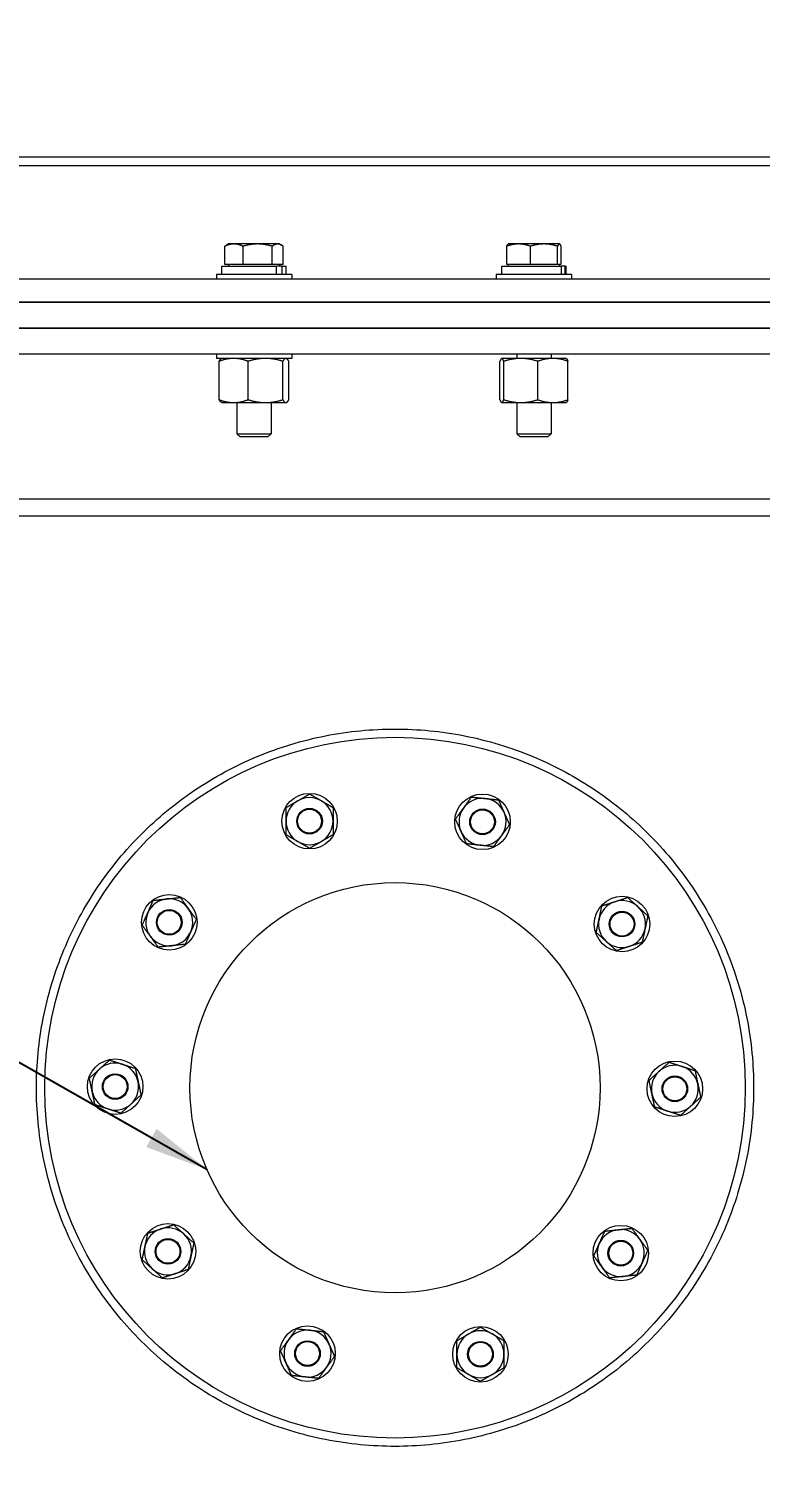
# Model space of a CAD drawing. Header units: inches. Extents: x 12 to 318, y 5 to 204.
# Drawn here: x 139.04 to 149.73, y 74.44 to 95.55 of the extents above; entities that cross this region are included whole.
import ezdxf

# ---------------------------------------------------------------- set-up
doc = ezdxf.new("R2010")
doc.units = ezdxf.units.IN
doc.header["$LTSCALE"] = 9.5
doc.header["$MEASUREMENT"] = 0
for name, color, linetype, lineweight in [('Dimension', 7, 'Continuous', 25), ('Symbol (ANSI)', 7, 'Continuous', 25), ('Visible', 7, 'Continuous', 18)]:
    doc.layers.add(name, color=color, linetype=linetype, lineweight=lineweight)
doc.styles.add('MEMCOR Medium', font='arial.ttf')
doc.styles.add('Standard D-E', font='arial.ttf')
doc.dimstyles.new('Default (ANSI)$7', dxfattribs={"dimscale": 9.5, "dimtxt": 0.15, "dimasz": 0.098425, "dimexe": 0.125, "dimexo": 0.0625, "dimgap": 0.031496, "dimtad": 0, "dimtih": 1, "dimtoh": 1, "dimdec": 4, "dimrnd": 1e-08, "dimzin": 3, "dimdsep": 46, "dimlunit": 5, "dimtxsty": 'MEMCOR Medium', "dimcen": 0.09, "dimdle": 0.393701, "dimclrd": 256, "dimclre": 256, "dimclrt": 256, "dimadec": 0, "dimazin": 1, "dimtfac": 0.8, "dimtofl": 0, "dimtmove": 0, "dimatfit": 3, "dimfxl": 1, "dimfrac": 1, "dimtolj": 1, "dimtzin": 4, "dimlwd": -1, "dimlwe": -1, "dimarcsym": 0})
doc.dimstyles.new('in [mm] D-E NeptuneBenson', dxfattribs={"dimscale": 9.5, "dimtxt": 0.15, "dimasz": 0.098425, "dimexe": 0.125, "dimexo": 0.063, "dimgap": 0.031496, "dimtad": 0, "dimtih": 1, "dimtoh": 1, "dimdec": 4, "dimrnd": 1e-08, "dimzin": 3, "dimdsep": 46, "dimlunit": 5, "dimtxsty": 'Standard D-E', "dimcen": 0.09, "dimdle": 0.393701, "dimclrd": 256, "dimclre": 256, "dimclrt": 256, "dimadec": 1, "dimazin": 1, "dimtfac": 1, "dimtofl": 0, "dimtmove": 0, "dimatfit": 3, "dimfxl": 1, "dimfrac": 1, "dimtolj": 1, "dimtzin": 4, "dimlwd": -1, "dimlwe": -1, "dimarcsym": 0})

# ---------------------------------------------------------------- blocks, each defined once
blk = doc.blocks.new('*D27')
at = {"layer": 'Defpoints', "color": 0, "transparency": 16777216}
for p in [(144.797, 108.337), (183.91, 108.337), (159.202, 28.059)]:
    blk.add_point(p, dxfattribs=at)
at = {"layer": 'Dimension', "transparency": 16777216}
for p, q in [((145.396, 108.337), (185.098, 108.337)), ((183.91, 107.402), (183.91, 71.15)), ((183.91, 28.994), (183.91, 65.247)), ((159.801, 28.059), (185.098, 28.059))]:
    blk.add_line(p, q, dxfattribs=at)
for points in [[(183.754, 107.402), (184.066, 107.402), (183.91, 108.337)], [(183.754, 28.994), (184.066, 28.994), (183.91, 28.059)]]:
    blk.add_solid(points, dxfattribs=at)
at = {"layer": 'Dimension', "transparency": 16777216, "char_height": 1.425, "attachment_point": 5, "style": 'Standard D-E'}
for s, insert in [('\\A1; 80{\\H1x;\\S1#4;} in', (183.91, 69.938)), ('\\A1;[2039.1 mm]', (183.91, 66.986))]:
    blk.add_mtext(s, dxfattribs=dict(at, insert=insert))

msp = doc.modelspace()

# ---------------------------------------------------------------- linework, layer by layer
at = {"layer": 'Visible'}
for p, q in [((132.926563, 93.674365), (144.377257, 93.674365)), ((132.931201, 93.549365), (158.662257, 93.549365)), ((144.377257, 93.674365), (158.377257, 93.674365)), ((141.900985, 92.102361), (141.900985, 92.366867)), ((141.954627, 92.400361), (141.925595, 92.383599)), ((142.034718, 92.400361), (141.954627, 92.400361)), ((142.382773, 92.400361), (142.034718, 92.400361)), ((142.168452, 92.102361), (142.168452, 92.366867)), ((142.677682, 92.400361), (142.382773, 92.400361)), ((142.597094, 92.102361), (142.597094, 92.366867)), ((142.704627, 92.400361), (142.677682, 92.400361)), ((142.704627, 92.400361), (142.733659, 92.383599)), ((142.758269, 92.102361), (142.758269, 92.366867)), ((146.026733, 92.102361), (146.026733, 92.366867)), ((146.049886, 92.400361), (146.047188, 92.398803)), ((146.199977, 92.400361), (146.049886, 92.400361)), ((146.572299, 92.400361), (146.199977, 92.400361)), ((146.373222, 92.102361), (146.373222, 92.366867)), ((146.797208, 92.400361), (146.572299, 92.400361)), ((146.771375, 92.102361), (146.771375, 92.366867)), ((146.799886, 92.400361), (146.797208, 92.400361)), ((146.799886, 92.400361), (146.802585, 92.398803)), ((146.82304, 92.102361), (146.82304, 92.366867)), ((141.858276, 92.077357), (142.658672, 92.077357)), ((141.858276, 91.952357), (141.858276, 92.077357)), ((142.034718, 92.102361), (141.900985, 92.102361)), ((141.954627, 92.102361), (141.954627, 92.077357)), ((142.168452, 92.102361), (142.034718, 92.102361)), ((142.382773, 92.102361), (142.168452, 92.102361)), ((142.597094, 92.102361), (142.382773, 92.102361)), ((142.677682, 92.102361), (142.597094, 92.102361)), ((142.658672, 91.952357), (142.658672, 92.077357)), ((142.658672, 92.077357), (142.663638, 92.077357)), ((142.741138, 92.077357), (142.663638, 92.077357)), ((142.758269, 92.102361), (142.677682, 92.102361)), ((142.704627, 92.102361), (142.704627, 92.077357)), ((142.741138, 91.952357), (142.741138, 92.077357)), ((142.741138, 92.077357), (142.800978, 92.077357)), ((142.800978, 91.952357), (142.800978, 92.077357)), ((145.953535, 92.077357), (146.830069, 92.077357)), ((145.953535, 91.952357), (145.953535, 92.077357)), ((146.199977, 92.102361), (146.026733, 92.102361)), ((146.049886, 92.102361), (146.049886, 92.077357)), ((146.373222, 92.102361), (146.199977, 92.102361)), ((146.572299, 92.102361), (146.373222, 92.102361)), ((146.771375, 92.102361), (146.572299, 92.102361)), ((146.797208, 92.102361), (146.771375, 92.102361)), ((146.82304, 92.102361), (146.797208, 92.102361)), ((146.799886, 92.102361), (146.799886, 92.077357)), ((146.881865, 92.077357), (146.830069, 92.077357)), ((146.830069, 91.952357), (146.830069, 92.077357)), ((146.881865, 91.952357), (146.881865, 92.077357)), ((146.881865, 92.077357), (146.896238, 92.077357)), ((146.896238, 91.952357), (146.896238, 92.077357)), ((132.475715, 91.889365), (160.782257, 91.889365)), ((142.880808, 91.952357), (141.778446, 91.952357)), ((141.778446, 91.952357), (141.778446, 91.889365)), ((142.880808, 91.952357), (142.880808, 91.889365)), ((146.976068, 91.952357), (145.873705, 91.952357)), ((145.873705, 91.952357), (145.873705, 91.889365)), ((146.976068, 91.952357), (146.976068, 91.889365)), ((132.287012, 91.549365), (160.907257, 91.549365)), ((160.907257, 91.549365), (132.287012, 91.549365)), ((160.907257, 91.169365), (132.287012, 91.169365)), ((132.287012, 91.169365), (160.907257, 91.169365)), ((160.782257, 90.789365), (132.287012, 90.789365)), ((141.778446, 90.789365), (141.778446, 90.726373)), ((142.880808, 90.789365), (142.880808, 90.726373)), ((146.174886, 90.789365), (146.174886, 90.726373)), ((146.674886, 90.789365), (146.674886, 90.726373)), ((142.880808, 90.726373), (141.778446, 90.726373)), ((141.819842, 90.1229), (141.819842, 90.684176)), ((141.857186, 90.726373), (141.851105, 90.722861)), ((142.242931, 90.1229), (142.242931, 90.684176)), ((142.752716, 90.1229), (142.752716, 90.684176)), ((142.802068, 90.726373), (142.80815, 90.722861)), ((142.839412, 90.1229), (142.839412, 90.684176)), ((145.927083, 90.1229), (145.927083, 90.684176)), ((145.952446, 90.726373), (145.949967, 90.724942)), ((145.954911, 90.726373), (145.952446, 90.726373)), ((146.231641, 90.726373), (145.954911, 90.726373)), ((145.982739, 90.1229), (145.982739, 90.684176)), ((146.701616, 90.726373), (146.231641, 90.726373)), ((146.480542, 90.1229), (146.480542, 90.684176)), ((146.897327, 90.726373), (146.701616, 90.726373)), ((146.897327, 90.726373), (146.899805, 90.724942)), ((146.92269, 90.1229), (146.92269, 90.684176)), ((141.857186, 90.080703), (141.851105, 90.084214)), ((141.857186, 90.080703), (142.031386, 90.080703)), ((142.031386, 90.080703), (142.497823, 90.080703)), ((142.079627, 90.080703), (142.079627, 89.624551)), ((142.497823, 90.080703), (142.796064, 90.080703)), ((142.579627, 90.080703), (142.579627, 89.624551)), ((142.796064, 90.080703), (142.802068, 90.080703)), ((142.802068, 90.080703), (142.80815, 90.084214)), ((145.952446, 90.080703), (145.949967, 90.082134)), ((145.952446, 90.080703), (145.954911, 90.080703)), ((145.954911, 90.080703), (146.231641, 90.080703)), ((146.174886, 90.080703), (146.174886, 89.624551)), ((146.231641, 90.080703), (146.701616, 90.080703)), ((146.674886, 90.080703), (146.674886, 89.624551)), ((146.701616, 90.080703), (146.897327, 90.080703)), ((146.897327, 90.080703), (146.899805, 90.082134)), ((142.079627, 89.624551), (142.579627, 89.624551)), ((142.126812, 89.577357), (142.079627, 89.624551)), ((142.532442, 89.577357), (142.126812, 89.577357)), ((142.532442, 89.577357), (142.579627, 89.624551)), ((146.174886, 89.624551), (146.674886, 89.624551)), ((146.222071, 89.577357), (146.174886, 89.624551)), ((146.627701, 89.577357), (146.222071, 89.577357)), ((146.627701, 89.577357), (146.674886, 89.624551)), ((159.162257, 88.669365), (132.287012, 88.669365)), ((158.877257, 88.419365), (132.287012, 88.419365))]:
    msp.add_line(p, q, dxfattribs=at)
for centre, radius in [((144.39229, 80.059365), 5.125), ((143.142285, 83.957868), 0.406), ((145.672497, 83.948054), 0.406), ((143.142285, 83.957868), 0.1875), ((143.142285, 83.957868), 0.175), ((145.672497, 83.948054), 0.1875), ((145.672497, 83.948054), 0.175), ((144.39229, 80.059365), 3), ((141.089532, 82.478586), 0.406), ((147.713714, 82.452893), 0.406), ((141.089532, 82.478586), 0.1875), ((141.089532, 82.478586), 0.175), ((147.713714, 82.452893), 0.1875), ((147.713714, 82.452893), 0.175), ((140.29832, 80.075244), 0.406), ((148.486259, 80.043486), 0.406), ((140.29832, 80.075244), 0.1875), ((140.29832, 80.075244), 0.175), ((148.486259, 80.043486), 0.1875), ((148.486259, 80.043486), 0.175), ((141.070866, 77.665836), 0.406), ((147.695047, 77.640144), 0.406), ((141.070866, 77.665836), 0.1875), ((141.070866, 77.665836), 0.175), ((147.695047, 77.640144), 0.1875), ((147.695047, 77.640144), 0.175), ((143.112082, 76.170675), 0.406), ((145.642294, 76.160862), 0.406), ((143.112082, 76.170675), 0.1875), ((143.112082, 76.170675), 0.175), ((145.642294, 76.160862), 0.1875), ((145.642294, 76.160862), 0.175)]:
    msp.add_circle(centre, radius, dxfattribs=at)
for centre, start, end in [((143.142285, 83.957868), 120, 180), ((143.142285, 83.957868), 60, 120), ((143.142285, 83.957868), 0, 60), ((145.672497, 83.948054), 84, 144), ((145.672497, 83.948054), 24, 84), ((145.672497, 83.948054), 144, 204), ((145.672497, 83.948054), 324, 24), ((143.142285, 83.957868), 180, 240), ((143.142285, 83.957868), 300, 0), ((145.672497, 83.948054), 204, 264), ((143.142285, 83.957868), 240, 300), ((145.672497, 83.948054), 264, 324), ((141.089532, 82.478586), 96, 156), ((141.089532, 82.478586), 36, 96), ((147.713714, 82.452893), 108, 168), ((147.713714, 82.452893), 48, 108), ((141.089532, 82.478586), 156, 216), ((141.089532, 82.478586), 336, 36), ((147.713714, 82.452893), 348, 48), ((141.089532, 82.478586), 276, 336), ((147.713714, 82.452893), 168, 228), ((147.713714, 82.452893), 288, 348), ((141.089532, 82.478586), 216, 276), ((147.713714, 82.452893), 228, 288), ((140.29832, 80.075244), 132, 192), ((140.29832, 80.075244), 72, 132), ((140.29832, 80.075244), 12, 72), ((148.486259, 80.043486), 132, 192), ((148.486259, 80.043486), 72, 132), ((148.486259, 80.043486), 12, 72), ((140.29832, 80.075244), 312, 12), ((148.486259, 80.043486), 312, 12), ((140.29832, 80.075244), 192, 252), ((140.29832, 80.075244), 252, 312), ((148.486259, 80.043486), 192, 252), ((148.486259, 80.043486), 252, 312), ((141.070866, 77.665836), 108, 168), ((141.070866, 77.665836), 48, 108), ((141.070866, 77.665836), 348, 48), ((147.695047, 77.640144), 96, 156), ((147.695047, 77.640144), 36, 96), ((141.070866, 77.665836), 168, 228), ((147.695047, 77.640144), 156, 216), ((147.695047, 77.640144), 336, 36), ((141.070866, 77.665836), 288, 348), ((147.695047, 77.640144), 276, 336), ((141.070866, 77.665836), 228, 288), ((147.695047, 77.640144), 216, 276), ((143.112082, 76.170675), 84, 144), ((143.112082, 76.170675), 24, 84), ((145.642294, 76.160862), 120, 180), ((145.642294, 76.160862), 60, 120), ((145.642294, 76.160862), 0, 60), ((143.112082, 76.170675), 144, 204), ((143.112082, 76.170675), 324, 24), ((143.112082, 76.170675), 204, 264), ((145.642294, 76.160862), 180, 240), ((145.642294, 76.160862), 300, 0), ((143.112082, 76.170675), 264, 324), ((145.642294, 76.160862), 240, 300)]:
    msp.add_arc(centre, 0.344, start, end, dxfattribs=at)
for points, weights in [([(142.034718, 92.400361), (141.972652, 92.400361), (141.900985, 92.366867)], [1, 1.0379548493, 1]), ([(141.900985, 92.366867), (141.913716, 92.376741), (141.925595, 92.383599)], [1, 1.01089719788, 1.01553701765]), ([(142.168452, 92.366867), (142.096784, 92.400361), (142.034718, 92.400361)], [1, 1.0379548493, 1]), ([(142.382773, 92.400361), (142.283306, 92.400361), (142.168452, 92.366867)], [1, 1.0379548493, 1]), ([(142.597094, 92.366867), (142.482239, 92.400361), (142.382773, 92.400361)], [1, 1.0379548493, 1]), ([(142.677682, 92.400361), (142.640281, 92.400361), (142.597094, 92.366867)], [1, 1.0379548493, 1]), ([(142.758269, 92.366867), (142.715082, 92.400361), (142.677682, 92.400361)], [1, 1.0379548493, 1]), ([(146.199977, 92.400361), (146.119574, 92.400361), (146.026733, 92.366867)], [1, 1.0379548493, 1]), ([(146.026733, 92.366867), (146.037658, 92.393301), (146.047188, 92.398803)], [1, 1.02971695473, 1.0128998083]), ([(146.373222, 92.366867), (146.28038, 92.400361), (146.199977, 92.400361)], [1, 1.0379548493, 1]), ([(146.572299, 92.400361), (146.479907, 92.400361), (146.373222, 92.366867)], [1, 1.0379548493, 1]), ([(146.771375, 92.366867), (146.66469, 92.400361), (146.572299, 92.400361)], [1, 1.0379548493, 1]), ([(146.797208, 92.400361), (146.785219, 92.400361), (146.771375, 92.366867)], [1, 1.0379548493, 1]), ([(146.82304, 92.366867), (146.809196, 92.400361), (146.797208, 92.400361)], [1, 1.0379548493, 1]), ([(142.031386, 90.726373), (141.933208, 90.726373), (141.819842, 90.684176)], [1, 1.0379548493, 1]), ([(141.819842, 90.684176), (141.836496, 90.714427), (141.851105, 90.722861)], [1, 1.02692102504, 1.01565237985]), ([(142.242931, 90.684176), (142.129564, 90.726373), (142.031386, 90.726373)], [1, 1.0379548493, 1]), ([(142.497823, 90.726373), (142.379527, 90.726373), (142.242931, 90.684176)], [1, 1.0379548493, 1]), ([(142.752716, 90.684176), (142.616119, 90.726373), (142.497823, 90.726373)], [1, 1.0379548493, 1]), ([(142.796064, 90.726373), (142.775946, 90.726373), (142.752716, 90.684176)], [1, 1.0379548493, 1]), ([(142.839412, 90.684176), (142.816182, 90.726373), (142.796064, 90.726373)], [1, 1.0379548493, 1]), ([(145.954911, 90.726373), (145.941996, 90.726373), (145.927083, 90.684176)], [1, 1.0379548493, 1]), ([(145.982739, 90.684176), (145.967826, 90.726373), (145.954911, 90.726373)], [1, 1.0379548493, 1]), ([(146.231641, 90.726373), (146.116125, 90.726373), (145.982739, 90.684176)], [1, 1.0379548493, 1]), ([(146.480542, 90.684176), (146.347156, 90.726373), (146.231641, 90.726373)], [1, 1.0379548493, 1]), ([(146.701616, 90.726373), (146.599016, 90.726373), (146.480542, 90.684176)], [1, 1.0379548493, 1]), ([(146.92269, 90.684176), (146.804217, 90.726373), (146.701616, 90.726373)], [1, 1.0379548493, 1]), ([(146.899805, 90.724942), (146.910456, 90.718793), (146.92269, 90.684176)], [1.01145423084, 1.03092610004, 1]), ([(141.851105, 90.084214), (141.836496, 90.092649), (141.819842, 90.1229)], [1.01565237985, 1.02692102504, 1]), ([(141.819842, 90.1229), (141.933208, 90.080703), (142.031386, 90.080703)], [1, 1.0379548493, 1]), ([(142.031386, 90.080703), (142.129564, 90.080703), (142.242931, 90.1229)], [1, 1.0379548493, 1]), ([(142.242931, 90.1229), (142.379527, 90.080703), (142.497823, 90.080703)], [1, 1.0379548493, 1]), ([(142.497823, 90.080703), (142.616119, 90.080703), (142.752716, 90.1229)], [1, 1.0379548493, 1]), ([(142.752716, 90.1229), (142.775946, 90.080703), (142.796064, 90.080703)], [1, 1.0379548493, 1]), ([(142.796064, 90.080703), (142.816182, 90.080703), (142.839412, 90.1229)], [1, 1.0379548493, 1]), ([(145.927083, 90.1229), (145.941996, 90.080703), (145.954911, 90.080703)], [1, 1.0379548493, 1]), ([(145.954911, 90.080703), (145.967826, 90.080703), (145.982739, 90.1229)], [1, 1.0379548493, 1]), ([(145.982739, 90.1229), (146.116125, 90.080703), (146.231641, 90.080703)], [1, 1.0379548493, 1]), ([(146.231641, 90.080703), (146.347156, 90.080703), (146.480542, 90.1229)], [1, 1.0379548493, 1]), ([(146.480542, 90.1229), (146.599016, 90.080703), (146.701616, 90.080703)], [1, 1.0379548493, 1]), ([(146.701616, 90.080703), (146.804217, 90.080703), (146.92269, 90.1229)], [1, 1.0379548493, 1]), ([(146.92269, 90.1229), (146.910456, 90.088283), (146.899805, 90.082134)], [1, 1.03092610004, 1.01145423084]), ([(142.798285, 84.156476), (142.89046, 84.209693), (142.970285, 84.25578)], [1, 1.0379548493, 1]), ([(142.970285, 84.25578), (143.050111, 84.301868), (143.142285, 84.355085)], [1, 1.0379548493, 1]), ([(143.142285, 84.355085), (143.23446, 84.301868), (143.314285, 84.25578)], [1, 1.0379548493, 1]), ([(143.314285, 84.25578), (143.394111, 84.209693), (143.486285, 84.156476)], [1, 1.0379548493, 1]), ([(145.394195, 84.150252), (145.448374, 84.224823), (145.510935, 84.31093)], [1, 1.0379548493, 1]), ([(145.510935, 84.31093), (145.616786, 84.299804), (145.708455, 84.290169)], [1, 1.0379548493, 1]), ([(145.708455, 84.290169), (145.800125, 84.280535), (145.905976, 84.269409)], [1, 1.0379548493, 1]), ([(145.905976, 84.269409), (145.949266, 84.172177), (145.986757, 84.087971)], [1, 1.0379548493, 1]), ([(142.798285, 83.957868), (142.798285, 84.050042), (142.798285, 84.156476)], [1, 1.0379548493, 1]), ([(143.486285, 84.156476), (143.486285, 84.050042), (143.486285, 83.957868)], [1, 1.0379548493, 1]), ([(145.277456, 83.989574), (145.340017, 84.075681), (145.394195, 84.150252)], [1, 1.0379548493, 1]), ([(145.986757, 84.087971), (146.024248, 84.003766), (146.067538, 83.906533)], [1, 1.0379548493, 1]), ([(142.798285, 83.759259), (142.798285, 83.865693), (142.798285, 83.957868)], [1, 1.0379548493, 1]), ([(143.486285, 83.957868), (143.486285, 83.865693), (143.486285, 83.759259)], [1, 1.0379548493, 1]), ([(145.358238, 83.808137), (145.320747, 83.892342), (145.277456, 83.989574)], [1, 1.0379548493, 1]), ([(145.439019, 83.626699), (145.395728, 83.723931), (145.358238, 83.808137)], [1, 1.0379548493, 1]), ([(146.067538, 83.906533), (146.004978, 83.820427), (145.950799, 83.745856)], [1, 1.0379548493, 1]), ([(142.970285, 83.659955), (142.89046, 83.706042), (142.798285, 83.759259)], [1, 1.0379548493, 1]), ([(143.142285, 83.560651), (143.050111, 83.613868), (142.970285, 83.659955)], [1, 1.0379548493, 1]), ([(143.314285, 83.659955), (143.23446, 83.613868), (143.142285, 83.560651)], [1, 1.0379548493, 1]), ([(143.486285, 83.759259), (143.394111, 83.706042), (143.314285, 83.659955)], [1, 1.0379548493, 1]), ([(145.63654, 83.605938), (145.54487, 83.615573), (145.439019, 83.626699)], [1, 1.0379548493, 1]), ([(145.83406, 83.585178), (145.728209, 83.596304), (145.63654, 83.605938)], [1, 1.0379548493, 1]), ([(145.950799, 83.745856), (145.89662, 83.671285), (145.83406, 83.585178)], [1, 1.0379548493, 1]), ([(140.775273, 82.618503), (140.812763, 82.702709), (140.856054, 82.799941)], [1, 1.0379548493, 1]), ([(140.856054, 82.799941), (140.961905, 82.811066), (141.053574, 82.820701)], [1, 1.0379548493, 1]), ([(141.053574, 82.820701), (141.145244, 82.830336), (141.251095, 82.841461)], [1, 1.0379548493, 1]), ([(141.251095, 82.841461), (141.313655, 82.755355), (141.367834, 82.680784)], [1, 1.0379548493, 1]), ([(147.418524, 82.718683), (147.519749, 82.751573), (147.607412, 82.780057)], [1, 1.0379548493, 1]), ([(147.607412, 82.780057), (147.695075, 82.80854), (147.7963, 82.84143)], [1, 1.0379548493, 1]), ([(147.7963, 82.84143), (147.875396, 82.770212), (147.943895, 82.708535)], [1, 1.0379548493, 1]), ([(140.694491, 82.437065), (140.737782, 82.534298), (140.775273, 82.618503)], [1, 1.0379548493, 1]), ([(141.367834, 82.680784), (141.422013, 82.606213), (141.484573, 82.520106)], [1, 1.0379548493, 1]), ([(147.377231, 82.524415), (147.396395, 82.614575), (147.418524, 82.718683)], [1, 1.0379548493, 1]), ([(147.943895, 82.708535), (148.012394, 82.646858), (148.091489, 82.57564)], [1, 1.0379548493, 1]), ([(148.091489, 82.57564), (148.069361, 82.471532), (148.050196, 82.381372)], [1, 1.0379548493, 1]), ([(140.81123, 82.276388), (140.757052, 82.350958), (140.694491, 82.437065)], [1, 1.0379548493, 1]), ([(141.403792, 82.338668), (141.366301, 82.254463), (141.323011, 82.15723)], [1, 1.0379548493, 1]), ([(141.484573, 82.520106), (141.441283, 82.422874), (141.403792, 82.338668)], [1, 1.0379548493, 1]), ([(147.335938, 82.330146), (147.358067, 82.434254), (147.377231, 82.524415)], [1, 1.0379548493, 1]), ([(147.483533, 82.197251), (147.415034, 82.258928), (147.335938, 82.330146)], [1, 1.0379548493, 1]), ([(148.050196, 82.381372), (148.031032, 82.291211), (148.008903, 82.187103)], [1, 1.0379548493, 1]), ([(140.92797, 82.11571), (140.865409, 82.201817), (140.81123, 82.276388)], [1, 1.0379548493, 1]), ([(141.12549, 82.13647), (141.03382, 82.126835), (140.92797, 82.11571)], [1, 1.0379548493, 1]), ([(141.323011, 82.15723), (141.21716, 82.146105), (141.12549, 82.13647)], [1, 1.0379548493, 1]), ([(147.631128, 82.064356), (147.552032, 82.135575), (147.483533, 82.197251)], [1, 1.0379548493, 1]), ([(147.820015, 82.12573), (147.732352, 82.097246), (147.631128, 82.064356)], [1, 1.0379548493, 1]), ([(148.008903, 82.187103), (147.907679, 82.154213), (147.820015, 82.12573)], [1, 1.0379548493, 1]), ([(140.068139, 80.330885), (140.136638, 80.392562), (140.215734, 80.46378)], [1, 1.0379548493, 1]), ([(140.215734, 80.46378), (140.316959, 80.430891), (140.404622, 80.402407)], [1, 1.0379548493, 1]), ([(148.256078, 80.299128), (148.324577, 80.360804), (148.403673, 80.432023)], [1, 1.0379548493, 1]), ([(148.403673, 80.432023), (148.504897, 80.399133), (148.592561, 80.370649)], [1, 1.0379548493, 1]), ([(139.920545, 80.19799), (139.99964, 80.269209), (140.068139, 80.330885)], [1, 1.0379548493, 1]), ([(140.404622, 80.402407), (140.492285, 80.373924), (140.59351, 80.341034)], [1, 1.0379548493, 1]), ([(140.59351, 80.341034), (140.615639, 80.236925), (140.634803, 80.146765)], [1, 1.0379548493, 1]), ([(148.108483, 80.166233), (148.187579, 80.237451), (148.256078, 80.299128)], [1, 1.0379548493, 1]), ([(148.592561, 80.370649), (148.680224, 80.342166), (148.781449, 80.309276)], [1, 1.0379548493, 1]), ([(148.781449, 80.309276), (148.803577, 80.205168), (148.822742, 80.115007)], [1, 1.0379548493, 1]), ([(139.961838, 80.003722), (139.942673, 80.093882), (139.920545, 80.19799)], [1, 1.0379548493, 1]), ([(140.634803, 80.146765), (140.653967, 80.056605), (140.676096, 79.952497)], [1, 1.0379548493, 1]), ([(148.149776, 79.971964), (148.130612, 80.062124), (148.108483, 80.166233)], [1, 1.0379548493, 1]), ([(148.822742, 80.115007), (148.841906, 80.024847), (148.864035, 79.920739)], [1, 1.0379548493, 1]), ([(140.003131, 79.809454), (139.981002, 79.913562), (139.961838, 80.003722)], [1, 1.0379548493, 1]), ([(140.192019, 79.74808), (140.104355, 79.776564), (140.003131, 79.809454)], [1, 1.0379548493, 1]), ([(140.528501, 79.819602), (140.460002, 79.757925), (140.380906, 79.686707)], [1, 1.0379548493, 1]), ([(140.676096, 79.952497), (140.597, 79.881279), (140.528501, 79.819602)], [1, 1.0379548493, 1]), ([(148.191069, 79.777696), (148.16894, 79.881804), (148.149776, 79.971964)], [1, 1.0379548493, 1]), ([(148.864035, 79.920739), (148.784939, 79.849521), (148.71644, 79.787844)], [1, 1.0379548493, 1]), ([(140.380906, 79.686707), (140.279682, 79.719597), (140.192019, 79.74808)], [1, 1.0379548493, 1]), ([(148.379957, 79.716322), (148.292294, 79.744806), (148.191069, 79.777696)], [1, 1.0379548493, 1]), ([(148.568845, 79.654949), (148.46762, 79.687839), (148.379957, 79.716322)], [1, 1.0379548493, 1]), ([(148.71644, 79.787844), (148.647941, 79.726167), (148.568845, 79.654949)], [1, 1.0379548493, 1]), ([(140.734383, 77.737358), (140.753547, 77.827518), (140.775676, 77.931626)], [1, 1.0379548493, 1]), ([(140.775676, 77.931626), (140.8769, 77.964516), (140.964564, 77.993)], [1, 1.0379548493, 1]), ([(140.964564, 77.993), (141.052227, 78.021483), (141.153452, 78.054373)], [1, 1.0379548493, 1]), ([(141.153452, 78.054373), (141.232547, 77.983155), (141.301046, 77.921478)], [1, 1.0379548493, 1]), ([(141.301046, 77.921478), (141.369545, 77.859801), (141.448641, 77.788583)], [1, 1.0379548493, 1]), ([(147.380787, 77.780061), (147.418278, 77.864267), (147.461569, 77.961499)], [1, 1.0379548493, 1]), ([(147.461569, 77.961499), (147.567419, 77.972624), (147.659089, 77.982259)], [1, 1.0379548493, 1]), ([(147.659089, 77.982259), (147.750759, 77.991894), (147.85661, 78.003019)], [1, 1.0379548493, 1]), ([(147.85661, 78.003019), (147.91917, 77.916913), (147.973349, 77.842342)], [1, 1.0379548493, 1]), ([(140.69309, 77.543089), (140.715219, 77.647198), (140.734383, 77.737358)], [1, 1.0379548493, 1]), ([(141.448641, 77.788583), (141.426512, 77.684475), (141.407348, 77.594315)], [1, 1.0379548493, 1]), ([(147.300006, 77.598623), (147.343296, 77.695855), (147.380787, 77.780061)], [1, 1.0379548493, 1]), ([(147.973349, 77.842342), (148.027528, 77.767771), (148.090088, 77.681664)], [1, 1.0379548493, 1]), ([(140.840685, 77.410194), (140.772186, 77.471871), (140.69309, 77.543089)], [1, 1.0379548493, 1]), ([(141.407348, 77.594315), (141.388184, 77.504154), (141.366055, 77.400046)], [1, 1.0379548493, 1]), ([(147.416745, 77.437946), (147.362566, 77.512516), (147.300006, 77.598623)], [1, 1.0379548493, 1]), ([(148.009306, 77.500226), (147.971816, 77.416021), (147.928525, 77.318788)], [1, 1.0379548493, 1]), ([(148.090088, 77.681664), (148.046797, 77.584432), (148.009306, 77.500226)], [1, 1.0379548493, 1]), ([(140.988279, 77.277299), (140.909184, 77.348518), (140.840685, 77.410194)], [1, 1.0379548493, 1]), ([(141.177167, 77.338673), (141.089504, 77.310189), (140.988279, 77.277299)], [1, 1.0379548493, 1]), ([(141.366055, 77.400046), (141.264831, 77.367156), (141.177167, 77.338673)], [1, 1.0379548493, 1]), ([(147.533484, 77.277268), (147.470924, 77.363375), (147.416745, 77.437946)], [1, 1.0379548493, 1]), ([(147.731005, 77.298028), (147.639335, 77.288393), (147.533484, 77.277268)], [1, 1.0379548493, 1]), ([(147.928525, 77.318788), (147.822674, 77.307663), (147.731005, 77.298028)], [1, 1.0379548493, 1]), ([(142.83378, 76.372874), (142.887959, 76.447444), (142.950519, 76.533551)], [1, 1.0379548493, 1]), ([(142.950519, 76.533551), (143.05637, 76.522426), (143.14804, 76.512791)], [1, 1.0379548493, 1]), ([(143.14804, 76.512791), (143.239709, 76.503156), (143.34556, 76.492031)], [1, 1.0379548493, 1]), ([(143.34556, 76.492031), (143.388851, 76.394798), (143.426341, 76.310593)], [1, 1.0379548493, 1]), ([(145.298294, 76.35947), (145.390468, 76.412687), (145.470294, 76.458774)], [1, 1.0379548493, 1]), ([(145.470294, 76.458774), (145.550119, 76.504862), (145.642294, 76.558079)], [1, 1.0379548493, 1]), ([(145.642294, 76.558079), (145.734468, 76.504862), (145.814294, 76.458774)], [1, 1.0379548493, 1]), ([(145.814294, 76.458774), (145.894119, 76.412687), (145.986294, 76.35947)], [1, 1.0379548493, 1]), ([(142.717041, 76.212196), (142.779601, 76.298303), (142.83378, 76.372874)], [1, 1.0379548493, 1]), ([(142.797822, 76.030758), (142.760331, 76.114964), (142.717041, 76.212196)], [1, 1.0379548493, 1]), ([(143.426341, 76.310593), (143.463832, 76.226387), (143.507123, 76.129155)], [1, 1.0379548493, 1]), ([(145.298294, 76.160862), (145.298294, 76.253036), (145.298294, 76.35947)], [1, 1.0379548493, 1]), ([(145.986294, 76.35947), (145.986294, 76.253036), (145.986294, 76.160862)], [1, 1.0379548493, 1]), ([(142.878603, 75.84932), (142.835313, 75.946552), (142.797822, 76.030758)], [1, 1.0379548493, 1]), ([(143.507123, 76.129155), (143.444562, 76.043048), (143.390384, 75.968477)], [1, 1.0379548493, 1]), ([(145.298294, 75.962253), (145.298294, 76.068687), (145.298294, 76.160862)], [1, 1.0379548493, 1]), ([(145.986294, 76.160862), (145.986294, 76.068687), (145.986294, 75.962253)], [1, 1.0379548493, 1]), ([(143.076124, 75.82856), (142.984454, 75.838195), (142.878603, 75.84932)], [1, 1.0379548493, 1]), ([(143.273644, 75.8078), (143.167794, 75.818925), (143.076124, 75.82856)], [1, 1.0379548493, 1]), ([(143.390384, 75.968477), (143.336205, 75.893907), (143.273644, 75.8078)], [1, 1.0379548493, 1]), ([(145.470294, 75.862949), (145.390468, 75.909036), (145.298294, 75.962253)], [1, 1.0379548493, 1]), ([(145.642294, 75.763645), (145.550119, 75.816862), (145.470294, 75.862949)], [1, 1.0379548493, 1]), ([(145.814294, 75.862949), (145.734468, 75.816862), (145.642294, 75.763645)], [1, 1.0379548493, 1]), ([(145.986294, 75.962253), (145.894119, 75.909036), (145.814294, 75.862949)], [1, 1.0379548493, 1])]:
    msp.add_rational_spline(points, weights, degree=2, dxfattribs=at)
for points, knots in [([(149.404599, 78.509501), (149.355712, 78.351667), (149.299416, 78.195837), (149.101637, 77.720671), (148.934937, 77.412153), (148.550885, 76.842306), (148.333496, 76.580976), (147.871099, 76.118544), (147.609828, 75.901135), (147.039911, 75.516951), (146.731263, 75.350145), (146.085764, 75.081445), (145.748346, 74.979336), (145.067921, 74.845048), (144.724903, 74.812906), (144.05976, 74.812906), (143.716802, 74.845032), (143.036449, 74.979281), (142.699045, 75.081367), (142.053547, 75.350031), (141.744885, 75.516823), (141.174931, 75.900995), (140.913639, 76.118403), (140.45117, 76.580872), (140.233743, 76.842239), (139.84964, 77.412151), (139.682928, 77.720698), (139.414354, 78.365964), (139.312279, 78.703255), (139.177997, 79.383571), (139.145831, 79.726608), (139.145831, 80.392138), (139.178001, 80.735192), (139.312295, 81.415539), (139.414379, 81.752844), (139.682978, 82.398136), (139.849705, 82.706693), (140.233843, 83.276622), (140.451289, 83.537995), (140.913775, 84.000446), (141.175062, 84.217835), (141.745, 84.601972), (142.053652, 84.768749), (142.699125, 85.037388), (143.036514, 85.139464), (143.716836, 85.273701), (144.059777, 85.305823), (144.724903, 85.305823), (145.067921, 85.273682), (145.748346, 85.139393), (146.085764, 85.037285), (146.731263, 84.768584), (147.039911, 84.601779), (147.609828, 84.217594), (147.871099, 84.000185), (148.333496, 83.537753), (148.550885, 83.276423), (148.934937, 82.706577), (149.101637, 82.398058), (149.370203, 81.752827), (149.472282, 81.415543), (149.606575, 80.735213), (149.638748, 80.392155), (149.638748, 80.059365)], [-77.246249677, -77.246249677, -77.246249677, -77.246249677, -76.047153334, -76.047153334, -73.511291898, -73.511291898, -70.975430463, -70.975430463, -68.440911855, -68.440911855, -65.906393246, -65.906393246, -63.371874638, -63.371874638, -60.837356029, -60.837356029, -58.303481057, -58.303481057, -55.769606085, -55.769606085, -53.235731113, -53.235731113, -50.701856141, -50.701856141, -48.166251668, -48.166251668, -45.630647195, -45.630647195, -43.095042723, -43.095042723, -40.55943825, -40.55943825, -38.023705284, -38.023705284, -35.487972318, -35.487972318, -32.952239352, -32.952239352, -30.416506387, -30.416506387, -27.882759834, -27.882759834, -25.349013281, -25.349013281, -22.815266728, -22.815266728, -20.281520175, -20.281520175, -17.747001567, -17.747001567, -15.212482959, -15.212482959, -12.67796435, -12.67796435, -10.143445742, -10.143445742, -7.607584306, -7.607584306, -5.071722871, -5.071722871, -2.535861435, -2.535861435, 0, 0, 0, 0]), ([(149.638748, 80.059365), (149.638748, 79.726574), (149.606575, 79.383516), (149.504033, 78.864035), (149.45893, 78.685519), (149.404599, 78.509501)], [0, 0, 0, 0, 2.535861435, 2.535861435, 3.872626528, 3.872626528, 3.872626528, 3.872626528])]:
    msp.add_open_spline(points, degree=3, knots=knots, dxfattribs=at)

# ---------------------------------------------------------------- dimensions: what is measured, and where the dimension line sits
at = {"layer": 'Dimension'}
dim = msp.add_linear_dim(base=(183.910165, 108.337365), p1=(159.202494, 28.059365), p2=(144.797257, 108.337365), angle=90, text=' <> in\\X[2039.1 mm]', dimstyle='in [mm] D-E NeptuneBenson', override={"dimgap": 0.031496, "dimdec": 4, "dimpost": '', "dimtol": 0, "dimlim": 0, "dimtp": 0, "dimtm": 0, "dimtdec": 2, "dimatfit": 1}, dxfattribs=at)
dim.commit()
dim.dimension.update_dxf_attribs({"geometry": '*D27', "text_midpoint": (183.910165, 68.198365), "dimtype": 160})

# ---------------------------------------------------------------- leaders
at = {"layer": 'Symbol (ANSI)', "annotation_type": 0, "has_hookline": 1, "hookline_direction": 1, "text_width": 17.883459}
msp.add_leader([(141.641185, 78.862944), (124.84083, 88.418209), (123.905791, 88.418209)], dimstyle='Default (ANSI)$7', override={"dimtad": 0}, dxfattribs=at)

doc.saveas('drawing.dxf')
